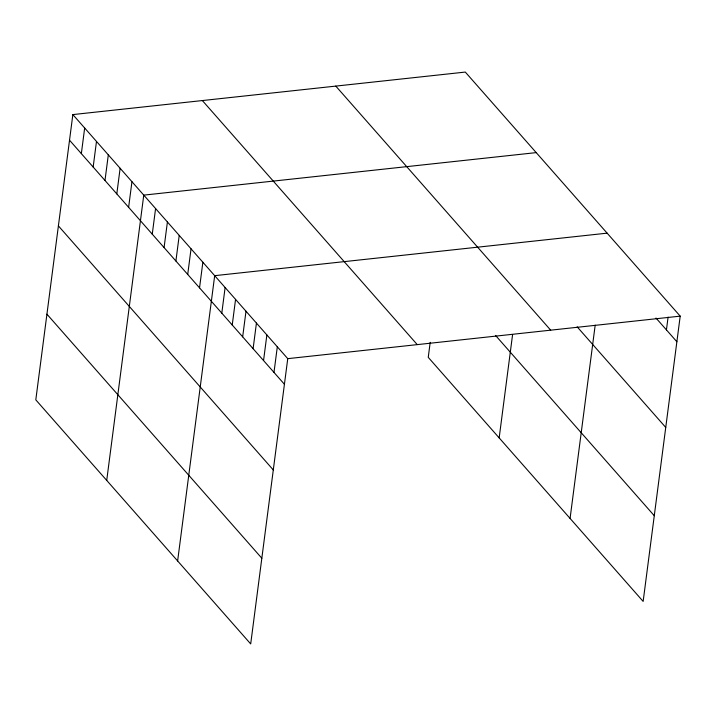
<?xml version="1.0" encoding="UTF-8"?>
<svg xmlns="http://www.w3.org/2000/svg" width="716" height="716" viewBox="0 0 716 716"><rect width="100%" height="100%" fill="white"/><g stroke="black" fill="none" stroke-linecap="round" stroke-linejoin="round"><path stroke-width="1.07" d="M72.853 114.587L35.8 399.859L250.698 643.926L287.751 358.653L72.853 114.587L465.302 72.074L680.2 316.141L643.147 601.413L428.249 357.347L430.2 342.346M81.347 153.618L84.667 128.012M93.161 167.043L96.49 141.437M104.984 180.468L108.313 154.862M116.806 193.893L120.127 168.278M128.62 207.309L131.95 181.703M106.72 480.4L143.764 195.128L536.221 152.615M152.257 234.159L155.587 208.553M164.08 247.584L167.41 221.978M175.903 261.009L179.224 235.403M187.717 274.434L191.047 248.828M199.54 287.859L202.861 262.244M177.631 560.95L214.684 275.669L607.132 233.156M221.799 313.134L225.119 287.528M232.235 324.992L235.564 299.377M242.67 336.842L246 311.236M253.106 348.701L256.435 323.086M263.551 360.551L266.871 334.945M273.986 372.41L277.316 346.795M499.168 437.888L512.593 334.542M570.079 518.429L595.184 325.171M666.435 329.888L668.1 317.09M287.751 358.653L680.2 316.141M655.999 318.038L676.871 341.747M577.168 326.836L665.746 427.434M335.795 86.099L550.693 330.166M495.526 335.419L654.281 515.726M202.359 100.553L417.258 344.62M69.524 140.193L284.422 384.259M58.399 225.889L273.297 469.956M46.925 314.172L261.832 558.238"/></g></svg>
